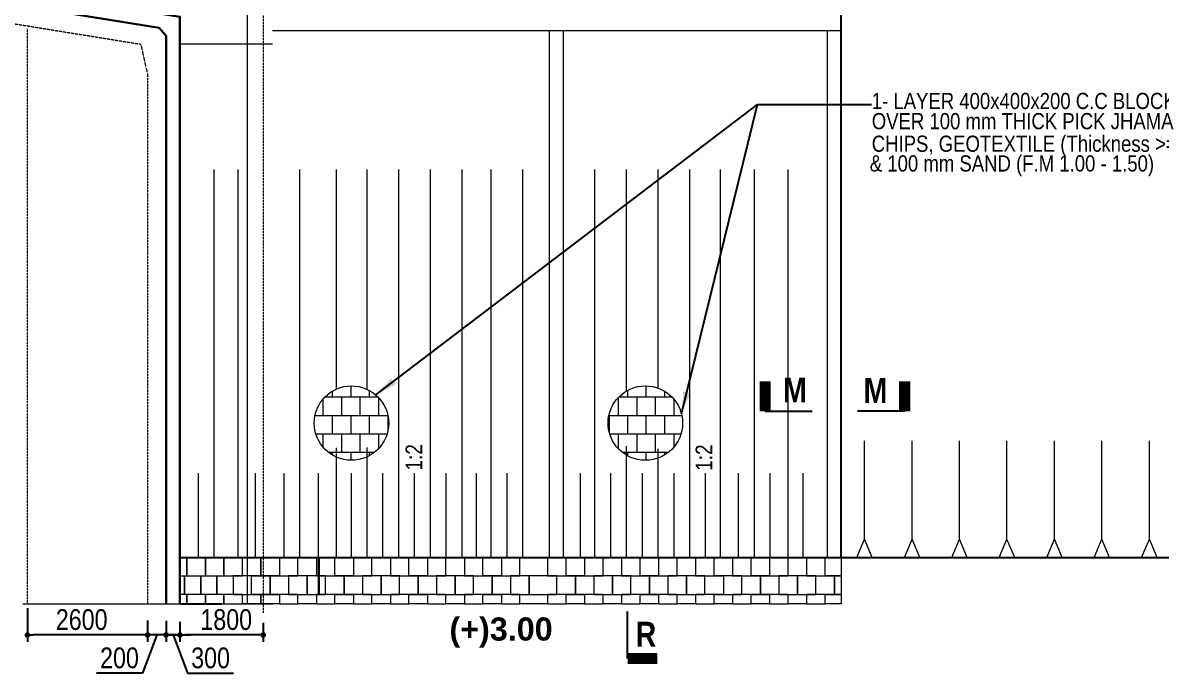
# Model space of a CAD drawing. Extents: x -119161 to 3778985, y -718511 to -30958.
# Drawn here: x 2649324 to 2673949, y -286737 to -272662 of the extents above; entities that cross this region are included whole.
import ezdxf

# ---------------------------------------------------------------- set-up
doc = ezdxf.new("R2010")
doc.units = 0
doc.header["$MEASUREMENT"] = 0
for name, pattern in [('DASHED2', [9.525, 6.35, -3.175]), ('DASHEDX2', [38.1, 25.4, -12.7]), ('HIDDEN', [0.375, 0.25, -0.125])]:
    doc.linetypes.add(name, pattern=pattern)
doc.layers.get('0').update_dxf_attribs({"linetype": 'CONTINUOUS'})
doc.layers.get('DEFPOINTS').update_dxf_attribs({"linetype": 'CONTINUOUS'})
for name, color, linetype, lineweight in [('Dim', 7, 'CONTINUOUS', 9), ('Dimension', 8, 'CONTINUOUS', 18), ('Grid Line_Outer', 7, 'CONTINUOUS', 5), ('HATCH', 252, 'CONTINUOUS', 5), ('line2', 3, 'CONTINUOUS', 30), ('slop', 8, 'CONTINUOUS', 9)]:
    doc.layers.add(name, color=color, linetype=linetype, lineweight=lineweight)
for name, color, linetype in [('DOTTED', 240, 'DASHED2'), ('LINE', 7, 'CONTINUOUS'), ('Slope', 8, 'CONTINUOUS'), ('TEXT', 10, 'CONTINUOUS')]:
    doc.layers.add(name, color=color, linetype=linetype)
doc.styles.add('1-2', font='arial.ttf')
doc.styles.add('3-16', font='ARIALN.TTF')
doc.styles.add('ARIAL', font='ARIALN.TTF')
doc.styles.add('DIM', font='isocp3.shx')
doc.styles.add('SH-T2', font='arial.ttf', dxfattribs={"width": 0.8})
doc.styles.add('text', font='ARIALN.TTF', dxfattribs={"height": 1.6})
doc.linetypes.add('ZIGZAG', pattern='A,0.0001,-0.2,[131,ltypeshp.shx,S=0.2,R=0,X=-0.2,Y=0],-0.4,[131,ltypeshp.shx,S=0.2,R=180,X=0.2,Y=0],-0.2', length=0.8001)
doc.dimstyles.new('dim_240', dxfattribs={"dimtxt": 480, "dimasz": 480, "dimexe": 300, "dimexo": 200, "dimgap": 200, "dimtad": 1, "dimdec": 0, "dimzin": 0, "dimdsep": 46, "dimtxsty": 'DIM', "dimcen": 350, "dimclrd": 5, "dimclre": 5, "dimclrt": 7, "dimadec": 0, "dimazin": 0, "dimtfac": 1, "dimtdec": 0, "dimtmove": 0, "dimatfit": 3, "dimfxl": 20, "dimtolj": 1, "dimtzin": 0, "dimarcsym": 0})

# ---------------------------------------------------------------- blocks, each defined once
blk = doc.blocks.new('_Dot')
at = {"color": 0, "linetype": 'ByBlock', "lineweight": -2}
blk.add_line((-0.5, 0), (-1, 0), dxfattribs=at)
at = {"color": 0, "linetype": 'ByBlock', "const_width": 0.5}
blk.add_lwpolyline([(-0.25, 0, 1), (0.25, 0, 1)], format="xyb", close=True, dxfattribs=at)
blk = doc.blocks.new('*D1814')
at = {"layer": 'DEFPOINTS', "color": 0, "lineweight": -2}
for p in [(2652725, -285527), (2654525, -285547), (2652725, -285908)]:
    blk.add_point(p, dxfattribs=at)
at = {"layer": 'Dim', "color": 5, "lineweight": -2}
for p, q in [((2652725, -285627), (2652725, -286058)), ((2654525, -285647), (2654525, -286058)), ((2654405, -285908), (2652845, -285908))]:
    blk.add_line(p, q, dxfattribs=at)
at = {"layer": 'Dim', "color": 5, "lineweight": -2, "xscale": 120, "yscale": 120, "zscale": 120, "rotation": 180}
blk.add_blockref('_Dot', (2652725, -285908), dxfattribs=at)
at = {"layer": 'Dim', "color": 5, "lineweight": -2, "xscale": 120, "yscale": 120, "zscale": 120}
blk.add_blockref('_Dot', (2654525, -285908), dxfattribs=at)
at = {"layer": 'Dim', "color": 7, "insert": (2653725, -285578), "char_height": 450, "attachment_point": 5, "style": 'SH-T2'}
blk.add_mtext('\\A1;1800', dxfattribs=at)
blk = doc.blocks.new('*D1809')
at = {"layer": 'DEFPOINTS', "color": 0, "lineweight": -2}
for p in [(2649424, -285232), (2652025, -285547), (2649424, -285908)]:
    blk.add_point(p, dxfattribs=at)
at = {"layer": 'Dim', "color": 5, "lineweight": -2}
for p, q in [((2649424, -285332), (2649424, -286058)), ((2652025, -285647), (2652025, -286058)), ((2651905, -285908), (2649544, -285908))]:
    blk.add_line(p, q, dxfattribs=at)
at = {"layer": 'Dim', "color": 5, "lineweight": -2, "xscale": 120, "yscale": 120, "zscale": 120, "rotation": 180}
blk.add_blockref('_Dot', (2649424, -285908), dxfattribs=at)
at = {"layer": 'Dim', "color": 5, "lineweight": -2, "xscale": 120, "yscale": 120, "zscale": 120}
blk.add_blockref('_Dot', (2652025, -285908), dxfattribs=at)
at = {"layer": 'Dim', "color": 7, "insert": (2650598, -285578), "char_height": 450, "attachment_point": 5, "style": 'SH-T2'}
blk.add_mtext('\\A1;2600', dxfattribs=at)
blk = doc.blocks.new('*D1810')
at = {"layer": 'DEFPOINTS', "color": 0, "lineweight": -2}
for p in [(2652425, -285518), (2652725, -285547), (2652425, -285908)]:
    blk.add_point(p, dxfattribs=at)
at = {"layer": 'Dim', "color": 5, "lineweight": -2}
for p, q in [((2652425, -285618), (2652425, -286058)), ((2652725, -285647), (2652725, -286058)), ((2652305, -285908), (2652185, -285908)), ((2652725, -285908), (2652425, -285908)), ((2652725, -285908), (2652425, -285908)), ((2652575, -285908), (2652890, -286737)), ((2652845, -285908), (2652965, -285908)), ((2652890, -286737), (2653884, -286737))]:
    blk.add_line(p, q, dxfattribs=at)
at = {"layer": 'Dim', "color": 5, "lineweight": -2, "xscale": 120, "yscale": 120, "zscale": 120}
blk.add_blockref('_Dot', (2652425, -285908), dxfattribs=at)
at = {"layer": 'Dim', "color": 5, "lineweight": -2, "xscale": 120, "yscale": 120, "zscale": 120, "rotation": 180}
blk.add_blockref('_Dot', (2652725, -285908), dxfattribs=at)
at = {"layer": 'Dim', "color": 7, "insert": (2653387, -286407), "char_height": 450, "attachment_point": 5, "style": 'SH-T2'}
blk.add_mtext('\\A1;300', dxfattribs=at)
blk = doc.blocks.new('*D1824')
at = {"layer": 'DEFPOINTS', "color": 0, "lineweight": -2}
for p in [(2652025, -285495), (2652425, -285506), (2652025, -285908)]:
    blk.add_point(p, dxfattribs=at)
at = {"layer": 'Dim', "color": 5, "lineweight": -2}
for p, q in [((2652025, -285595), (2652025, -286058)), ((2652425, -285606), (2652425, -286058)), ((2651905, -285908), (2651785, -285908)), ((2652225, -285908), (2651916, -286736)), ((2652425, -285908), (2652025, -285908)), ((2652425, -285908), (2652025, -285908)), ((2652545, -285908), (2652665, -285908)), ((2651916, -286736), (2650916, -286736))]:
    blk.add_line(p, q, dxfattribs=at)
at = {"layer": 'Dim', "color": 5, "lineweight": -2, "xscale": 120, "yscale": 120, "zscale": 120}
blk.add_blockref('_Dot', (2652025, -285908), dxfattribs=at)
at = {"layer": 'Dim', "color": 5, "lineweight": -2, "xscale": 120, "yscale": 120, "zscale": 120, "rotation": 180}
blk.add_blockref('_Dot', (2652425, -285908), dxfattribs=at)
at = {"layer": 'Dim', "color": 7, "insert": (2651416, -286407), "char_height": 450, "attachment_point": 5, "style": 'SH-T2'}
blk.add_mtext('\\A1;200', dxfattribs=at)
blk = doc.blocks.new('sec')
at = {"layer": 'TEXT', "color": 5, "const_width": 200}
blk.add_lwpolyline([(0, 0), (0, 537)], dxfattribs=at)
at = {"layer": 'TEXT', "color": 5}
blk.add_lwpolyline([(0, 0), (-848, 0)], dxfattribs=at)

msp = doc.modelspace()

# ---------------------------------------------------------------- hatches: boundary and pattern name
at = {"layer": 'Dimension', "lineweight": 13, "ltscale": 2}
h = msp.add_hatch(dxfattribs=at)
h.set_pattern_fill('AR-B88', color=8, scale=50, style=0)
h.set_pattern_definition([(0, (2284624.14, -334756.95), (9e-14, 400), []), (90, (2284624.14, -334756.95), (-200, 400), [400, -400])])
h.paths.add_polyline_path([(2657238.8, -281324.2, 1), (2655627.8, -281324.2, 1)])
h = msp.add_hatch(dxfattribs=at)
h.set_pattern_fill('AR-B88', color=8, scale=50, style=0)
h.set_pattern_definition([(0, (2285811.47, -334756.95), (9e-14, 400), []), (90, (2285811.47, -334756.95), (-200, 400), [400, -400])])
h.paths.add_polyline_path([(2663596.6, -281324.2, 1), (2661985.6, -281324.2, 1)])

# ---------------------------------------------------------------- linework, layer by layer
at = {"layer": 'Dim', "color": 8, "ltscale": 500}
for p, q in [((2653465, -284232.2), (2653465, -275834.3)), ((2653983.9, -284232.2), (2653983.9, -275834.8)), ((2655319, -284232.2), (2655319, -275834.3)), ((2656108.4, -280587.2), (2656108.4, -275834.3)), ((2656774.6, -280594.6), (2656774.6, -275834.3)), ((2657456.7, -284232.2), (2657456.7, -275834.3)), ((2658142.5, -284232.2), (2658142.5, -275834.3)), ((2658828.3, -284232.2), (2658828.3, -275834.3)), ((2659455.2, -284232.2), (2659455.2, -275834.3)), ((2660141.1, -284232.2), (2660141.1, -275834.3)), ((2661699.3, -284232.2), (2661699.3, -275834.3)), ((2662385.2, -280628.5), (2662385.2, -275834.3)), ((2663071, -280568.9), (2663071, -275834.3)), ((2663753, -284232.2), (2663753, -275834.3)), ((2664419.2, -284232.2), (2664419.2, -275834.3)), ((2665148.5, -284232.2), (2665148.5, -275834.3)), ((2665877.8, -284232.2), (2665877.8, -275834.3)), ((2656108.4, -284232.2), (2656108.4, -281861.3)), ((2656774.6, -284232.2), (2656774.6, -281853.9)), ((2662385.2, -284232.2), (2662385.2, -281820)), ((2663071, -284232.2), (2663071, -281879.6)), ((2653123.9, -284232.2), (2653123.9, -282410.8)), ((2654356, -284232.2), (2654356, -282410.8)), ((2654978, -284232.2), (2654978, -282410.8)), ((2655720.1, -284232.2), (2655720.1, -282410.8)), ((2656433.6, -284232.2), (2656433.6, -282410.8)), ((2657115.6, -284232.2), (2657115.6, -282410.8)), ((2657799.6, -284232.2), (2657799.6, -282410.8)), ((2658485.4, -284232.2), (2658485.4, -282410.8)), ((2659141.8, -284232.2), (2659141.8, -282410.8)), ((2659798.2, -284232.2), (2659798.2, -282410.8)), ((2661385.9, -284232.2), (2661385.9, -282410.8)), ((2662042.2, -284232.2), (2662042.2, -282410.8)), ((2662728.1, -284232.2), (2662728.1, -282410.8)), ((2663412, -284232.2), (2663412, -282410.8)), ((2664094, -284232.2), (2664094, -282410.8)), ((2664807.5, -284232.2), (2664807.5, -282410.8)), ((2665489.6, -284232.2), (2665489.6, -282410.8)), ((2666203, -284232.2), (2666203, -282410.8))]:
    msp.add_line(p, q, dxfattribs=at)
at = {"layer": 'Dim', "color": 8, "ltscale": 500, "elevation": 0}
for points in [[(2667533.2, -283837.1), (2667533.2, -281708.9)], [(2669586.3, -283837.1), (2669586.3, -281708.9)], [(2671639.5, -283837.1), (2671639.5, -281708.9)], [(2673692.7, -283837), (2673692.7, -281708.9)], [(2667366.5, -284232.2), (2667533.1, -283837)], [(2667366.5, -284232.2), (2667533.1, -283837)], [(2667699.8, -284232.2), (2667533.1, -283837)], [(2667699.8, -284232.2), (2667533.1, -283837)], [(2668393.1, -284232.2), (2668559.7, -283837)], [(2668393.1, -284232.2), (2668559.7, -283837)], [(2668726.4, -284232.2), (2668559.7, -283837)], [(2668726.4, -284232.2), (2668559.7, -283837)], [(2669419.7, -284232.2), (2669586.3, -283837)], [(2669419.7, -284232.2), (2669586.3, -283837)], [(2669753, -284232.2), (2669586.3, -283837)], [(2669753, -284232.2), (2669586.3, -283837)], [(2670446.3, -284232.2), (2670612.9, -283837)], [(2670446.3, -284232.2), (2670612.9, -283837)], [(2670779.6, -284232.2), (2670612.9, -283837)], [(2670779.6, -284232.2), (2670612.9, -283837)], [(2671472.9, -284232.2), (2671639.6, -283837)], [(2671472.9, -284232.2), (2671639.6, -283837)], [(2671806.2, -284232.2), (2671639.6, -283837)], [(2671806.2, -284232.2), (2671639.6, -283837)], [(2672499.5, -284232.2), (2672666.2, -283837)], [(2672499.5, -284232.2), (2672666.2, -283837)], [(2672832.8, -284232.2), (2672666.2, -283837)], [(2672832.8, -284232.2), (2672666.2, -283837)], [(2673526.1, -284232.2), (2673692.8, -283837)], [(2673526.1, -284232.2), (2673692.8, -283837)], [(2673859.4, -284232.2), (2673692.8, -283837)], [(2673859.4, -284232.2), (2673692.8, -283837)]]:
    msp.add_lwpolyline(points, dxfattribs=at)
at = {"layer": 'Dim', "color": 8, "ltscale": 500}
for points in [[(2668559.8, -283837.1), (2668559.8, -281708.9)], [(2670612.9, -283837.1), (2670612.9, -281708.9)], [(2672666.1, -283837.1), (2672666.1, -281708.9)]]:
    msp.add_lwpolyline(points, dxfattribs=at)
at = {"layer": 'Dimension', "color": 0, "lineweight": 13, "ltscale": 2}
for p, q in [((2654724.7, -272832.2), (2667024.7, -272832.2)), ((2660712, -272832.2), (2660712, -284232.2)), ((2661012, -272832.2), (2661012, -284232.2)), ((2666724.7, -272832.2), (2666724.7, -284232.2))]:
    msp.add_line(p, q, dxfattribs=at)
at = {"layer": 'Dimension', "color": 0, "lineweight": 18, "ltscale": 2}
msp.add_line((2667024.7, -284232.2, 0), (2667557.9, -284232.2, 0), dxfattribs=at)
at = {"layer": 'Dimension', "color": 0, "lineweight": 30, "ltscale": 2}
for points in [[(2637190.6, -270006.8), (2652724.7, -272532.2), (2652724.7, -285232)], [(2636732.2, -270265.6), (2652276, -272774.9), (2652424.7, -272944.8), (2652424.7, -285232)]]:
    msp.add_lwpolyline(points, dxfattribs=at)
at = {"layer": 'Dimension', "color": 4, "lineweight": 13, "ltscale": 2, "elevation": 0}
for points in [[(2652874.5, -284232.2), (2652724.7, -284232.2), (2652724.7, -284632.2), (2652874.5, -284632.2)], [(2653274.7, -284232.2), (2652874.5, -284232.2), (2652874.5, -284632.2), (2653274.7, -284632.2)], [(2653674.9, -284232.2), (2653274.7, -284232.2), (2653274.7, -284632.2), (2653674.9, -284632.2)], [(2654075, -284232.2), (2653674.9, -284232.2), (2653674.9, -284632.2), (2654075, -284632.2)], [(2654075, -284232.2), (2654475.2, -284232.2), (2654475.2, -284632.2), (2654075, -284632.2)], [(2654475.2, -284232.2), (2654875.3, -284232.2), (2654875.3, -284632.2), (2654475.2, -284632.2)], [(2655275.5, -284232.2), (2654875.3, -284232.2), (2654875.3, -284632.2), (2655275.5, -284632.2)], [(2655275.5, -284232.2), (2655675.6, -284232.2), (2655675.6, -284632.2), (2655275.5, -284632.2)], [(2656075.8, -284232.2), (2655675.6, -284232.2), (2655675.6, -284632.2), (2656075.8, -284632.2)], [(2656075.8, -284232.2), (2656476, -284232.2), (2656476, -284632.2), (2656075.8, -284632.2)], [(2656876.1, -284232.2), (2656476, -284232.2), (2656476, -284632.2), (2656876.1, -284632.2)], [(2656876.1, -284232.2), (2657276.3, -284232.2), (2657276.3, -284632.2), (2656876.1, -284632.2)], [(2657676.4, -284232.2), (2657276.3, -284232.2), (2657276.3, -284632.2), (2657676.4, -284632.2)], [(2657676.4, -284232.2), (2658076.6, -284232.2), (2658076.6, -284632.2), (2657676.4, -284632.2)], [(2658476.8, -284232.2), (2658076.6, -284232.2), (2658076.6, -284632.2), (2658476.8, -284632.2)], [(2658476.8, -284232.2), (2658876.9, -284232.2), (2658876.9, -284632.2), (2658476.8, -284632.2)], [(2659277.1, -284232.2), (2658876.9, -284232.2), (2658876.9, -284632.2), (2659277.1, -284632.2)], [(2659277.1, -284232.2), (2659677.2, -284232.2), (2659677.2, -284632.2), (2659277.1, -284632.2)], [(2660077.4, -284232.2), (2659677.2, -284232.2), (2659677.2, -284632.2), (2660077.4, -284632.2)], [(2660077.4, -284232.2), (2660677.5, -284232.2), (2660677.5, -284632.2), (2660077.4, -284632.2)], [(2661077.7, -284232.2), (2660677.5, -284232.2), (2660677.5, -284632.2), (2661077.7, -284632.2)], [(2661077.7, -284232.2), (2661477.9, -284232.2), (2661477.9, -284632.2), (2661077.7, -284632.2)], [(2661878, -284232.2), (2661477.9, -284232.2), (2661477.9, -284632.2), (2661878, -284632.2)], [(2661878, -284232.2), (2662278.2, -284232.2), (2662278.2, -284632.2), (2661878, -284632.2)], [(2662678.3, -284232.2), (2662278.2, -284232.2), (2662278.2, -284632.2), (2662678.3, -284632.2)], [(2662678.3, -284232.2), (2663078.5, -284232.2), (2663078.5, -284632.2), (2662678.3, -284632.2)], [(2663478.6, -284232.2), (2663078.5, -284232.2), (2663078.5, -284632.2), (2663478.6, -284632.2)], [(2663478.6, -284232.2), (2663878.8, -284232.2), (2663878.8, -284632.2), (2663478.6, -284632.2)], [(2664279, -284232.2), (2663878.8, -284232.2), (2663878.8, -284632.2), (2664279, -284632.2)], [(2664279, -284232.2), (2664679.1, -284232.2), (2664679.1, -284632.2), (2664279, -284632.2)], [(2665079.3, -284232.2), (2664679.1, -284232.2), (2664679.1, -284632.2), (2665079.3, -284632.2)], [(2665079.3, -284232.2), (2665479.4, -284232.2), (2665479.4, -284632.2), (2665079.3, -284632.2)], [(2665879.6, -284232.2), (2665479.4, -284232.2), (2665479.4, -284632.2), (2665879.6, -284632.2)], [(2665879.6, -284232.2), (2666279.7, -284232.2), (2666279.7, -284632.2), (2665879.6, -284632.2)], [(2666679.9, -284232.2), (2666279.7, -284232.2), (2666279.7, -284632.2), (2666679.9, -284632.2)], [(2666679.9, -284232.2), (2667024.7, -284232.2), (2667024.7, -284632.2), (2666679.9, -284632.2)], [(2652724.7, -284632.2), (2652824.7, -284632.2), (2652824.7, -285032.2), (2652724.7, -285032.2)], [(2652824.7, -284632.2), (2653174.8, -284632.2), (2653174.8, -285032.2), (2652824.7, -285032.2)], [(2653174.8, -284632.2), (2653524.9, -284632.2), (2653524.9, -285032.2), (2653174.8, -285032.2)], [(2653524.9, -284632.2), (2653874.9, -284632.2), (2653874.9, -285032.2), (2653524.9, -285032.2)], [(2654275.1, -284632.2), (2653874.9, -284632.2), (2653874.9, -285032.2), (2654275.1, -285032.2)], [(2654275.1, -284632.2), (2654675.3, -284632.2), (2654675.3, -285032.2), (2654275.1, -285032.2)], [(2654675.3, -284632.2), (2655075.4, -284632.2), (2655075.4, -285032.2), (2654675.3, -285032.2)], [(2655475.6, -284632.2), (2655075.4, -284632.2), (2655075.4, -285032.2), (2655475.6, -285032.2)], [(2655875.7, -284632.2), (2655475.6, -284632.2), (2655475.6, -285032.2), (2655875.7, -285032.2)], [(2655875.7, -284632.2), (2656275.9, -284632.2), (2656275.9, -285032.2), (2655875.7, -285032.2)], [(2656275.9, -284632.2), (2656676, -284632.2), (2656676, -285032.2), (2656275.9, -285032.2)], [(2657076.2, -284632.2), (2656676, -284632.2), (2656676, -285032.2), (2657076.2, -285032.2)], [(2657476.4, -284632.2), (2657076.2, -284632.2), (2657076.2, -285032.2), (2657476.4, -285032.2)], [(2657476.4, -284632.2), (2657876.5, -284632.2), (2657876.5, -285032.2), (2657476.4, -285032.2)], [(2657876.5, -284632.2), (2658276.7, -284632.2), (2658276.7, -285032.2), (2657876.5, -285032.2)], [(2658676.8, -284632.2), (2658276.7, -284632.2), (2658276.7, -285032.2), (2658676.8, -285032.2)], [(2659077, -284632.2), (2658676.8, -284632.2), (2658676.8, -285032.2), (2659077, -285032.2)], [(2659077, -284632.2), (2659477.1, -284632.2), (2659477.1, -285032.2), (2659077, -285032.2)], [(2659477.1, -284632.2), (2659877.3, -284632.2), (2659877.3, -285032.2), (2659477.1, -285032.2)], [(2660277.5, -284632.2), (2659877.3, -284632.2), (2659877.3, -285032.2), (2660277.5, -285032.2)], [(2660877.6, -284632.2), (2660277.5, -284632.2), (2660277.5, -285032.2), (2660877.6, -285032.2)], [(2660877.6, -284632.2), (2661277.8, -284632.2), (2661277.8, -285032.2), (2660877.6, -285032.2)], [(2661277.8, -284632.2), (2661677.9, -284632.2), (2661677.9, -285032.2), (2661277.8, -285032.2)], [(2662078.1, -284632.2), (2661677.9, -284632.2), (2661677.9, -285032.2), (2662078.1, -285032.2)], [(2662478.3, -284632.2), (2662078.1, -284632.2), (2662078.1, -285032.2), (2662478.3, -285032.2)], [(2662478.3, -284632.2), (2662878.4, -284632.2), (2662878.4, -285032.2), (2662478.3, -285032.2)], [(2662878.4, -284632.2), (2663278.6, -284632.2), (2663278.6, -285032.2), (2662878.4, -285032.2)], [(2663678.7, -284632.2), (2663278.6, -284632.2), (2663278.6, -285032.2), (2663678.7, -285032.2)], [(2664078.9, -284632.2), (2663678.7, -284632.2), (2663678.7, -285032.2), (2664078.9, -285032.2)], [(2664078.9, -284632.2), (2664479, -284632.2), (2664479, -285032.2), (2664078.9, -285032.2)], [(2664879.2, -284632.2), (2664479, -284632.2), (2664479, -285032.2), (2664879.2, -285032.2)], [(2664879.2, -284632.2), (2665279.4, -284632.2), (2665279.4, -285032.2), (2664879.2, -285032.2)], [(2665279.4, -284632.2), (2665679.5, -284632.2), (2665679.5, -285032.2), (2665279.4, -285032.2)], [(2666079.7, -284632.2), (2665679.5, -284632.2), (2665679.5, -285032.2), (2666079.7, -285032.2)], [(2666479.8, -284632.2), (2666079.7, -284632.2), (2666079.7, -285032.2), (2666479.8, -285032.2)], [(2666479.8, -284632.2), (2666880, -284632.2), (2666880, -285032.2), (2666479.8, -285032.2)], [(2666880, -284632.2), (2667024.7, -284632.2), (2667024.7, -285032.2), (2666880, -285032.2)]]:
    msp.add_lwpolyline(points, close=True, dxfattribs=at)
at = {"layer": 'Dimension', "color": 0, "lineweight": 30, "ltscale": 2, "elevation": 0}
msp.add_lwpolyline([(2655724.7, -284231.4), (2655724.7, -285032.2)], dxfattribs=at)
at = {"layer": 'Dimension', "color": 2, "lineweight": 13, "ltscale": 2, "elevation": 0}
for points in [[(2652874.5, -285032.2), (2652724.7, -285032.2), (2652724.7, -285232), (2652874.5, -285232)], [(2653274.7, -285032.2), (2652874.5, -285032.2), (2652874.5, -285232), (2653274.7, -285232)], [(2653674.9, -285032.2), (2653274.7, -285032.2), (2653274.7, -285231.9), (2653674.9, -285231.9)], [(2654075, -285032.2), (2653674.9, -285032.2), (2653674.9, -285231.9), (2654075, -285231.9)], [(2654075, -285032.2), (2654475.2, -285032.2), (2654475.2, -285231.9), (2654075, -285231.9)], [(2654475.2, -285032.2), (2654875.3, -285032.2), (2654875.3, -285231.9), (2654475.2, -285231.9)], [(2655275.5, -285032.2), (2654875.3, -285032.2), (2654875.3, -285231.9), (2655275.5, -285231.9)], [(2655275.5, -285032.2), (2655675.7, -285032.2), (2655675.6, -285231.9), (2655275.5, -285231.9)], [(2656075.8, -285032.2), (2655675.6, -285032.2), (2655675.7, -285231.9), (2656075.8, -285231.9)], [(2656075.8, -285032.2), (2656476, -285032.2), (2656476, -285231.9), (2656075.8, -285231.9)], [(2656876.1, -285032.2), (2656476, -285032.2), (2656476, -285231.9), (2656876.1, -285231.9)], [(2656876.1, -285032.2), (2657276.3, -285032.2), (2657276.3, -285231.9), (2656876.1, -285231.9)], [(2657676.4, -285032.2), (2657276.3, -285032.2), (2657276.3, -285231.9), (2657676.4, -285231.9)], [(2657676.4, -285032.2), (2658076.6, -285032.2), (2658076.6, -285231.9), (2657676.4, -285231.9)], [(2658476.7, -285032.2), (2658076.6, -285032.2), (2658076.6, -285231.9), (2658476.8, -285231.9)], [(2658476.7, -285032.2), (2658876.9, -285032.2), (2658876.9, -285231.9), (2658476.8, -285231.9)], [(2659277.1, -285032.2), (2658876.9, -285032.2), (2658876.9, -285231.9), (2659277.1, -285231.9)], [(2659277.1, -285032.2), (2659677.2, -285032.2), (2659677.2, -285231.9), (2659277.1, -285231.9)], [(2660077.4, -285032.2), (2659677.2, -285032.2), (2659677.2, -285231.9), (2660077.4, -285231.9)], [(2660077.4, -285032.2), (2660677.5, -285032.2), (2660677.5, -285231.9), (2660077.4, -285231.9)], [(2661077.7, -285032.2), (2660677.5, -285032.2), (2660677.5, -285231.9), (2661077.7, -285231.9)], [(2661077.7, -285032.2), (2661477.8, -285032.2), (2661477.9, -285231.9), (2661077.7, -285231.9)], [(2661878, -285032.2), (2661477.8, -285032.2), (2661477.9, -285231.9), (2661878, -285231.9)], [(2661878, -285032.2), (2662278.2, -285032.2), (2662278.2, -285231.9), (2661878, -285231.9)], [(2662678.3, -285032.2), (2662278.2, -285032.2), (2662278.2, -285231.9), (2662678.3, -285231.9)], [(2662678.3, -285032.2), (2663078.5, -285032.2), (2663078.5, -285231.9), (2662678.3, -285231.9)], [(2663478.6, -285032.2), (2663078.5, -285032.2), (2663078.5, -285231.9), (2663478.6, -285231.9)], [(2663478.6, -285032.2), (2663878.8, -285032.2), (2663878.8, -285231.9), (2663478.6, -285231.9)], [(2664278.9, -285032.2), (2663878.8, -285032.2), (2663878.8, -285231.9), (2664279, -285231.9)], [(2664278.9, -285032.2), (2664679.1, -285032.2), (2664679.1, -285231.9), (2664278.9, -285231.9)], [(2665079.3, -285032.2), (2664679.1, -285032.2), (2664679.1, -285231.9), (2665079.3, -285231.9)], [(2665079.3, -285032.2), (2665479.4, -285032.2), (2665479.4, -285231.9), (2665079.3, -285231.9)], [(2665879.6, -285032.2), (2665479.4, -285032.2), (2665479.4, -285231.9), (2665879.6, -285231.9)], [(2665879.6, -285032.2), (2666279.7, -285032.2), (2666279.7, -285231.9), (2665879.6, -285231.9)], [(2666679.9, -285032.2), (2666279.7, -285032.2), (2666279.7, -285231.9), (2666679.9, -285231.9)], [(2666679.9, -285032.2), (2667024.7, -285032.2), (2667024.7, -285231.9), (2666679.9, -285231.9)]]:
    msp.add_lwpolyline(points, close=True, dxfattribs=at)
at = {"layer": 'Dimension', "color": 0, "lineweight": 13, "ltscale": 2}
for centre in [(2656433.3, -281324.2), (2662791.1, -281324.2)]:
    msp.add_circle(centre, 805.5, dxfattribs=at)
at = {"layer": 'DOTTED', "linetype": 'ZIGZAG', "lineweight": 20, "ltscale": 2}
msp.add_lwpolyline([(2654175, -248332.9), (2654175, -285235.7)], dxfattribs=at)
at = {"layer": 'DOTTED', "color": 4, "linetype": 'DASHEDX2', "lineweight": 20, "ltscale": 0.1}
for points in [[(2654524.7, -248533), (2654524.7, -285431.9)], [(2636097.4, -270583), (2651876, -273125.1), (2652024.7, -273789.8), (2652024.7, -285231.9)], [(2649424.4, -285239.1), (2649424.4, -272791.7)]]:
    msp.add_lwpolyline(points, dxfattribs=at)
at = {"layer": 'DOTTED', "color": 4, "linetype": 'HIDDEN', "lineweight": 20, "ltscale": 2500000.0, "elevation": 0}
msp.add_lwpolyline([(2649324.7, -285232), (2654724.7, -285232)], dxfattribs=at)
at = {"layer": 'Grid Line_Outer', "ltscale": 2}
msp.add_lwpolyline([(2654724.7, -273125.6), (2652724.7, -273125.6)], dxfattribs=at)
at = {"layer": 'HATCH', "color": 8}
msp.add_line((2652423, -285231.1), (2652423, -284231.1), dxfattribs=at)
at = {"layer": 'LINE', "ltscale": 50}
msp.add_line((2652724.7, -284232.2, 0), (2679180.8, -284232.2), dxfattribs=at)
msp.add_line((2652724.7, -284232.2, 0), (2679180.8, -284232.2), dxfattribs=at)
at = {"layer": 'LINE', "elevation": 0}
msp.add_lwpolyline([(2667024.7, -284232.2), (2667024.7, -261022.7)], dxfattribs=at)
at = {"layer": 'Slope', "ltscale": 50}
msp.add_lwpolyline([(2652724.7, -285231.9), (2653624.8, -285231.4)], dxfattribs=at)

# ---------------------------------------------------------------- block references
at = {"layer": 'slop', "yscale": 1.200000000186265, "zscale": 1.200000000000728}
for p, xscale in [((2665382.7, -281067.8), -1.200000000186265), ((2668400.7, -281067.8), 1.200000000186265)]:
    msp.add_blockref('sec', p, dxfattribs=dict(at, xscale=xscale))
at = {"layer": 'slop', "xscale": 1.200000000186265, "yscale": 1.200000000186265, "zscale": 1.199999999999818, "rotation": 270}
msp.add_blockref('sec', (2662407.8, -286415.8), dxfattribs=at)

# ---------------------------------------------------------------- texts
at = {"layer": 'Dim', "color": 7, "style": 'ARIAL'}
for s, p in [('1- LAYER 400x400x200 C.C BLOCKS', (2667688.2, -274528.6)), ('OVER 100 mm THICK PICK JHAMA', (2667688.2, -274965.5)), ('CHIPS, GEOTEXTILE (Thickness >=3 mm) ', (2667688.2, -275453.9)), ('& 100 mm SAND (F.M 1.00 - 1.50)', (2667645.5, -275880.7))]:
    msp.add_text(s, height=350, dxfattribs=at).set_placement(p)
at = {"layer": 'Dimension', "color": 0, "lineweight": 13, "ltscale": 2, "insert": (2659669.5, -285854.7), "char_height": 500, "width": 2351.861, "attachment_point": 5, "style": '1-2'}
msp.add_mtext('{\\fArial|b1|i0|c0|p34;\\C6;(+)3.00}', dxfattribs=at)
at = {"layer": 'LINE', "color": 0, "linetype": 'ByBlock', "lineweight": 15, "char_height": 360, "attachment_point": 4, "rotation": 90, "style": '3-16'}
for insert in [(2657785, -282351.2), (2664058, -282358.3)]:
    msp.add_mtext('1:2', dxfattribs=dict(at, insert=insert))
at = {"layer": 'TEXT', "color": 7, "char_height": 540, "width": 440.719, "style": 'text'}
for s, insert, attachment_point in [('{\\fArial Narrow|b1|i0|c0|p34;M}', (2665767.4, -280338.5), 1), ('{\\fArial Narrow|b1|i0|c0|p34;M}', (2668026.4, -280345.9), 3), ('{\\fArial Narrow|b1|i0|c0|p34;R}', (2663026.9, -286162.2), 9)]:
    msp.add_mtext(s, dxfattribs=dict(at, insert=insert, attachment_point=attachment_point))

# ---------------------------------------------------------------- dimensions: what is measured, and where the dimension line sits
at = {"layer": 'Dim'}
dim = msp.add_linear_dim(base=(2649424.4, -285907.8), p1=(2652024.7, -285546.7), p2=(2649424.4, -285232), text='2600', dimstyle='dim_240', override={"dimtxt": 450, "dimasz": 120, "dimexe": 150, "dimexo": 100, "dimgap": 100, "dimtxsty": 'SH-T2', "dimblk1": 'Dot', "dimblk2": 'Dot', "dimsah": 1, "dimtmove": 1}, dxfattribs=at)
dim.commit()
dim.dimension.update_dxf_attribs({"geometry": '*D1809', "text_midpoint": (2650598.1, -285907.8), "dimtype": 160})
for base, p1, p2, text, picture, middle in [((2652724.7, -285907.8), (2654524.7, -285546.7), (2652724.7, -285527), '1800', '*D1814', (2653724.7, -285907.8)), ((2652024.7, -285907.8), (2652424.7, -285505.7), (2652024.7, -285495.1), '200', '*D1824', (2651815.9, -286736.4))]:
    dim = msp.add_linear_dim(base=base, p1=p1, p2=p2, angle=180, text=text, dimstyle='dim_240', override={"dimtxt": 450, "dimasz": 120, "dimexe": 150, "dimexo": 100, "dimgap": 100, "dimtxsty": 'SH-T2', "dimblk1": 'Dot', "dimblk2": 'Dot', "dimsah": 1, "dimtmove": 1}, dxfattribs=at)
    dim.commit()
    dim.dimension.update_dxf_attribs({"geometry": picture, "text_midpoint": middle, "dimtype": 160})
dim = msp.add_linear_dim(base=(2652424.7, -285907.8), p1=(2652724.7, -285546.7), p2=(2652424.7, -285518), angle=180, dimstyle='dim_240', override={"dimtxt": 450, "dimasz": 120, "dimexe": 150, "dimexo": 100, "dimgap": 100, "dimtxsty": 'SH-T2', "dimblk1": 'Dot', "dimblk2": 'Dot', "dimsah": 1, "dimtmove": 1}, dxfattribs=at)
dim.commit()
dim.dimension.update_dxf_attribs({"geometry": '*D1810', "text_midpoint": (2652990, -286736.6), "dimtype": 160})

# ---------------------------------------------------------------- leaders
at = {"layer": 'line2', "lineweight": -2}
for points in [[(2656960, -280714.8, 0), (2665215.5, -274428.6, 0), (2667683.3, -274428.6, 0)], [(2663571.7, -281125.6, 0), (2665215.5, -274428.6, 0), (2667683.3, -274428.6, 0)]]:
    msp.add_leader(points, dimstyle='dim_240', override={"dimtad": 0}, dxfattribs=at)

doc.saveas('drawing.dxf')
